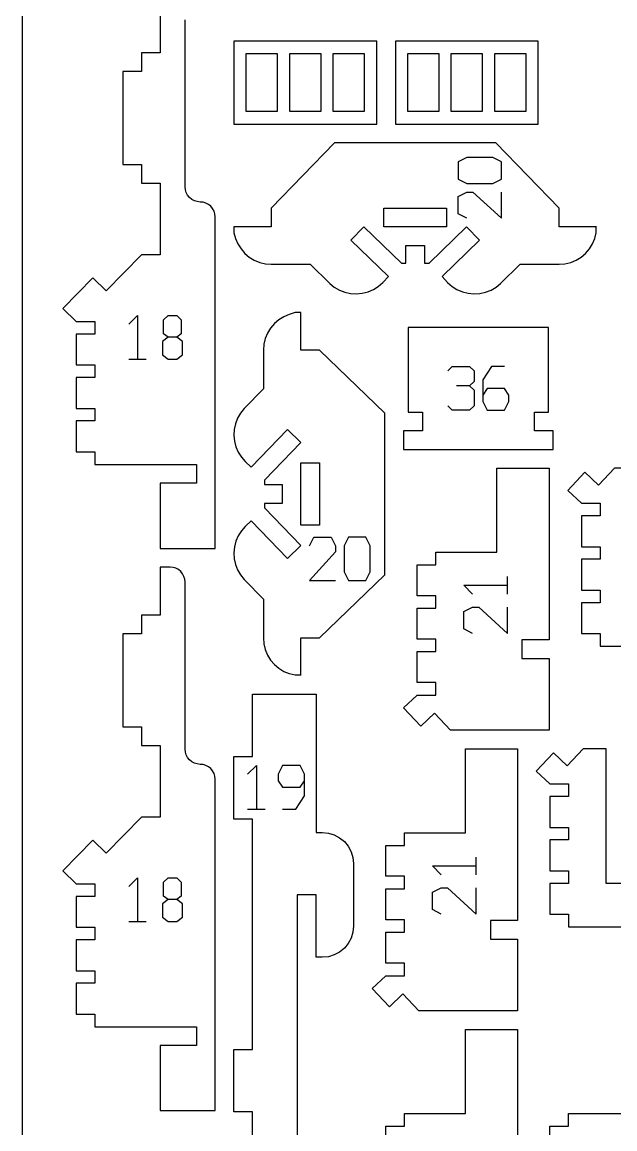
# Model space of a CAD drawing. Header units: millimetres. Extents: x 0 to 600, y 0 to 450.
# Drawn here: x 0 to 95, y 183.7 to 361 of the extents above; entities that cross this region are included whole.
import ezdxf

# ---------------------------------------------------------------- set-up
doc = ezdxf.new("R2010")
doc.units = ezdxf.units.MM
for name, color, linetype in [('CUT', 1, 'Continuous'), ('ENGRAVE', 5, 'Continuous'), ('SHEET', 8, 'Continuous')]:
    doc.layers.add(name, color=color, linetype=linetype)

msp = doc.modelspace()

# ---------------------------------------------------------------- linework, layer by layer
at = {"layer": 'CUT'}
for p, q in [((22.12, 363.81), (22.12, 356.11)), ((26.12, 334.64), (26.12, 361.41)), ((33.93, 358), (33.93, 344.71)), ((56.82, 358), (33.93, 358)), ((56.82, 344.71), (56.82, 358)), ((59.82, 358), (59.82, 344.71)), ((82.7, 358), (59.82, 358)), ((82.7, 344.71), (82.7, 358)), ((19.12, 356.11), (19.12, 353.11)), ((22.12, 356.11), (19.12, 356.11)), ((35.93, 346.71), (35.93, 356)), ((35.93, 356), (40.89, 356)), ((40.89, 356), (40.89, 346.71)), ((42.89, 346.71), (42.89, 356)), ((42.89, 356), (47.85, 356)), ((47.85, 356), (47.85, 346.71)), ((49.85, 346.71), (49.85, 356)), ((49.85, 356), (54.82, 356)), ((54.82, 356), (54.82, 346.71)), ((61.82, 346.71), (61.82, 356)), ((61.82, 356), (66.78, 356)), ((66.78, 356), (66.78, 346.71)), ((68.78, 346.71), (68.78, 356)), ((68.78, 356), (73.74, 356)), ((73.74, 356), (73.74, 346.71)), ((75.74, 346.71), (75.74, 356)), ((75.74, 356), (80.7, 356)), ((80.7, 356), (80.7, 346.71)), ((16.12, 353.11), (16.12, 338.24)), ((19.12, 353.11), (16.12, 353.11)), ((40.89, 346.71), (35.93, 346.71)), ((47.85, 346.71), (42.89, 346.71)), ((54.82, 346.71), (49.85, 346.71)), ((66.78, 346.71), (61.82, 346.71)), ((73.74, 346.71), (68.78, 346.71)), ((80.7, 346.71), (75.74, 346.71)), ((33.93, 344.71), (56.82, 344.71)), ((59.82, 344.71), (82.7, 344.71)), ((50.05, 341.71), (39.93, 331.24)), ((75.93, 341.71), (50.05, 341.71)), ((86.05, 331.24), (75.93, 341.71)), ((16.12, 338.24), (19.12, 338.24)), ((19.12, 338.24), (19.12, 335.24)), ((19.12, 335.24), (22.12, 335.24)), ((22.12, 335.24), (22.12, 323.75)), ((26.16, 334.17), (26.12, 334.64)), ((26.3, 333.72), (26.16, 334.17)), ((26.52, 333.3), (26.3, 333.72)), ((26.82, 332.94), (26.52, 333.3)), ((27.18, 332.64), (26.82, 332.94)), ((27.6, 332.42), (27.18, 332.64)), ((28.05, 332.28), (27.6, 332.42)), ((28.53, 332.19), (28.05, 332.28)), ((29, 332.19), (28.53, 332.19)), ((29.45, 332.05), (29, 332.19)), ((29.86, 331.83), (29.45, 332.05)), ((30.23, 331.53), (29.86, 331.83)), ((30.53, 331.17), (30.23, 331.53)), ((30.75, 330.75), (30.53, 331.17)), ((30.88, 330.3), (30.75, 330.75)), ((30.93, 329.84), (30.88, 330.3)), ((30.93, 276.73), (30.93, 329.84)), ((39.93, 331.24), (39.93, 328.24)), ((57.99, 331.24), (67.99, 331.24)), ((57.99, 328.24), (57.99, 331.24)), ((67.99, 331.24), (67.99, 328.24)), ((86.05, 328.24), (86.05, 331.24)), ((39.93, 328.24), (33.93, 328.24)), ((33.93, 328.24), (33.93, 327.3)), ((52.68, 326.08), (54.76, 328.24)), ((54.76, 328.24), (60.78, 322.43)), ((67.99, 328.24), (57.99, 328.24)), ((65.21, 322.43), (71.22, 328.24)), ((71.22, 328.24), (73.31, 326.08)), ((92.05, 328.24), (86.05, 328.24)), ((91.98, 327.3), (91.98, 328.24)), ((33.93, 327.3), (34.22, 326.38)), ((34.22, 326.38), (34.58, 325.51)), ((91.4, 325.51), (91.76, 326.38)), ((91.76, 326.38), (91.98, 327.3)), ((34.58, 325.51), (35.08, 324.71)), ((35.08, 324.71), (35.69, 323.99)), ((58.69, 320.27), (52.68, 326.08)), ((61.49, 325.24), (64.49, 325.24)), ((61.49, 322.43), (61.49, 325.24)), ((64.49, 325.24), (64.49, 322.43)), ((73.31, 326.08), (67.29, 320.27)), ((90.29, 323.99), (90.91, 324.71)), ((90.91, 324.71), (91.4, 325.51)), ((19.12, 323.75), (13.45, 317.98)), ((22.12, 323.75), (19.12, 323.75)), ((35.69, 323.99), (36.4, 323.38)), ((36.4, 323.38), (37.21, 322.89)), ((37.21, 322.89), (38.08, 322.53)), ((87.91, 322.53), (88.78, 322.89)), ((88.78, 322.89), (89.58, 323.38)), ((89.58, 323.38), (90.29, 323.99)), ((38.08, 322.53), (38.99, 322.31)), ((38.99, 322.31), (39.93, 322.24)), ((39.93, 322.24), (46.14, 322.24)), ((46.14, 322.24), (49.3, 319.18)), ((60.78, 322.43), (61.49, 322.43)), ((64.49, 322.43), (65.21, 322.43)), ((76.68, 319.18), (79.84, 322.24)), ((79.84, 322.24), (86.05, 322.24)), ((86.05, 322.24), (86.99, 322.31)), ((86.99, 322.31), (87.91, 322.53)), ((11.31, 320.08), (6.5, 315.17)), ((13.45, 317.98), (11.31, 320.08)), ((49.3, 319.18), (50.03, 318.59)), ((57.08, 318.71), (57.79, 319.33)), ((57.79, 319.33), (58.69, 320.27)), ((67.29, 320.27), (68.19, 319.33)), ((68.19, 319.33), (68.9, 318.71)), ((75.95, 318.59), (76.68, 319.18)), ((50.03, 318.59), (50.84, 318.11)), ((50.84, 318.11), (51.72, 317.76)), ((51.72, 317.76), (52.64, 317.56)), ((52.64, 317.56), (53.58, 317.5)), ((53.58, 317.5), (54.51, 317.59)), ((54.51, 317.59), (55.43, 317.83)), ((55.43, 317.83), (56.29, 318.2)), ((56.29, 318.2), (57.08, 318.71)), ((68.9, 318.71), (69.69, 318.2)), ((69.69, 318.2), (70.56, 317.83)), ((70.56, 317.83), (71.47, 317.59)), ((71.47, 317.59), (72.41, 317.5)), ((72.41, 317.5), (73.35, 317.56)), ((73.35, 317.56), (74.27, 317.76)), ((74.27, 317.76), (75.14, 318.11)), ((75.14, 318.11), (75.95, 318.59)), ((6.5, 315.17), (8.64, 313.07)), ((41.94, 313.85), (41.14, 313.35)), ((42.81, 314.21), (41.94, 313.85)), ((43.73, 314.5), (42.81, 314.21)), ((44.67, 314.5), (43.73, 314.5)), ((44.67, 308.5), (44.67, 314.5)), ((8.64, 313.07), (11.64, 313.07)), ((11.64, 313.07), (11.64, 311.07)), ((40.42, 312.74), (39.81, 312.03)), ((41.14, 313.35), (40.42, 312.74)), ((61.88, 312.11), (61.88, 298.57)), ((84.36, 312.11), (61.88, 312.11)), ((84.36, 298.57), (84.36, 312.11)), ((8.64, 311.07), (8.64, 306.11)), ((11.64, 311.07), (8.64, 311.07)), ((38.96, 310.35), (38.74, 309.44)), ((39.32, 311.22), (38.96, 310.35)), ((39.81, 312.03), (39.32, 311.22)), ((38.74, 309.44), (38.67, 308.5)), ((38.67, 308.5), (38.67, 302.29)), ((47.67, 308.5), (44.67, 308.5)), ((58.14, 298.38), (47.67, 308.5)), ((8.64, 306.11), (11.64, 306.11)), ((11.64, 306.11), (11.64, 304.11)), ((8.64, 304.11), (8.64, 299.15)), ((11.64, 304.11), (8.64, 304.11)), ((38.67, 302.29), (35.61, 299.13)), ((8.64, 299.15), (11.64, 299.15)), ((11.64, 299.15), (11.64, 297.15)), ((35.01, 298.4), (34.54, 297.59)), ((35.61, 299.13), (35.01, 298.4)), ((58.14, 272.5), (58.14, 298.38)), ((61.88, 298.57), (64.14, 298.57)), ((64.14, 298.57), (64.14, 295.57)), ((82.09, 295.57), (82.09, 298.57)), ((82.09, 298.57), (84.36, 298.57)), ((8.64, 297.15), (8.64, 292.19)), ((11.64, 297.15), (8.64, 297.15)), ((34.19, 296.71), (33.99, 295.79)), ((34.54, 297.59), (34.19, 296.71)), ((33.99, 295.79), (33.93, 294.85)), ((33.93, 294.85), (34.02, 293.92)), ((36.7, 289.74), (42.51, 295.75)), ((42.51, 295.75), (44.67, 293.67)), ((61.14, 295.57), (61.14, 292.57)), ((64.14, 295.57), (61.14, 295.57)), ((85.09, 295.57), (82.09, 295.57)), ((85.09, 292.57), (85.09, 295.57)), ((34.02, 293.92), (34.26, 293)), ((34.26, 293), (34.63, 292.14)), ((44.67, 293.67), (38.85, 287.65)), ((61.14, 292.57), (85.09, 292.57)), ((8.64, 292.19), (11.64, 292.19)), ((11.64, 292.19), (11.64, 290.19)), ((34.63, 292.14), (35.14, 291.35)), ((35.14, 291.35), (35.76, 290.64)), ((11.64, 290.19), (27.93, 290.19)), ((27.93, 290.19), (27.93, 287.19)), ((35.76, 290.64), (36.7, 289.74)), ((44.67, 280.44), (44.67, 290.44)), ((44.67, 290.44), (47.67, 290.44)), ((47.67, 290.44), (47.67, 280.44)), ((76.07, 289.57), (84.44, 289.57)), ((76.07, 276.11), (76.07, 289.57)), ((84.44, 289.57), (84.44, 262.09)), ((94.93, 289.57), (92.37, 286.86)), ((98.62, 289.57), (94.93, 289.57)), ((38.85, 287.65), (38.85, 286.94)), ((90.19, 288.92), (87.44, 286.01)), ((92.37, 286.86), (90.19, 288.92)), ((22.12, 287.19), (22.12, 276.73)), ((27.93, 287.19), (22.12, 287.19)), ((38.85, 286.94), (41.67, 286.94)), ((41.67, 286.94), (41.67, 283.94)), ((87.44, 286.01), (89.62, 283.95)), ((38.85, 283.94), (38.85, 283.22)), ((41.67, 283.94), (38.85, 283.94)), ((89.62, 283.95), (92.62, 283.95)), ((92.62, 283.95), (92.62, 281.95)), ((38.85, 283.22), (44.67, 277.21)), ((89.62, 281.95), (89.62, 276.99)), ((92.62, 281.95), (89.62, 281.95)), ((35.76, 280.24), (35.14, 279.53)), ((36.7, 281.14), (35.76, 280.24)), ((42.51, 275.12), (36.7, 281.14)), ((47.67, 280.44), (44.67, 280.44)), ((34.63, 278.74), (34.26, 277.87)), ((35.14, 279.53), (34.63, 278.74)), ((22.12, 276.73), (30.93, 276.73)), ((34.02, 276.96), (33.93, 276.02)), ((34.26, 277.87), (34.02, 276.96)), ((44.67, 277.21), (42.51, 275.12)), ((89.62, 276.99), (92.62, 276.99)), ((92.62, 276.99), (92.62, 274.99)), ((33.93, 276.02), (33.99, 275.08)), ((33.99, 275.08), (34.19, 274.17)), ((66.32, 276.11), (76.07, 276.11)), ((66.32, 274.11), (66.32, 276.11)), ((89.62, 274.99), (89.62, 270.03)), ((92.62, 274.99), (89.62, 274.99)), ((22.12, 273.73), (22.12, 266.03)), ((23.72, 273.73), (22.12, 273.73)), ((24.19, 273.69), (23.72, 273.73)), ((24.64, 273.55), (24.19, 273.69)), ((25.05, 273.33), (24.64, 273.55)), ((25.41, 273.03), (25.05, 273.33)), ((25.71, 272.67), (25.41, 273.03)), ((34.19, 274.17), (34.54, 273.29)), ((34.54, 273.29), (35.01, 272.48)), ((63.32, 274.11), (66.32, 274.11)), ((63.32, 269.15), (63.32, 274.11)), ((25.94, 272.25), (25.71, 272.67)), ((26.07, 271.8), (25.94, 272.25)), ((26.12, 271.33), (26.07, 271.8)), ((26.12, 244.56), (26.12, 271.33)), ((35.01, 272.48), (35.61, 271.75)), ((35.61, 271.75), (38.67, 268.59)), ((47.67, 262.38), (58.14, 272.5)), ((89.62, 270.03), (92.62, 270.03)), ((92.62, 270.03), (92.62, 268.03)), ((38.67, 268.59), (38.67, 262.38)), ((66.32, 269.15), (63.32, 269.15)), ((66.32, 267.15), (66.32, 269.15)), ((89.62, 268.03), (89.62, 263.07)), ((92.62, 268.03), (89.62, 268.03)), ((19.12, 266.03), (19.12, 263.03)), ((22.12, 266.03), (19.12, 266.03)), ((63.32, 267.15), (66.32, 267.15)), ((63.32, 262.19), (63.32, 267.15)), ((16.12, 263.03), (16.12, 248.16)), ((19.12, 263.03), (16.12, 263.03)), ((89.62, 263.07), (92.62, 263.07)), ((92.62, 263.07), (92.62, 261.07)), ((38.67, 262.38), (38.74, 261.44)), ((38.74, 261.44), (38.96, 260.52)), ((44.67, 256.38), (44.67, 262.38)), ((44.67, 262.38), (47.67, 262.38)), ((66.32, 262.19), (63.32, 262.19)), ((66.32, 260.19), (66.32, 262.19)), ((84.44, 262.09), (80.07, 262.09)), ((80.07, 262.09), (80.07, 259.09)), ((92.62, 261.07), (102.37, 261.07)), ((38.96, 260.52), (39.32, 259.65)), ((39.32, 259.65), (39.81, 258.85)), ((39.81, 258.85), (40.42, 258.14)), ((63.32, 260.19), (66.32, 260.19)), ((63.32, 255.23), (63.32, 260.19)), ((80.07, 259.09), (84.44, 259.09)), ((84.44, 259.09), (84.44, 247.61)), ((40.42, 258.14), (41.14, 257.52)), ((41.14, 257.52), (41.94, 257.03)), ((41.94, 257.03), (42.81, 256.67)), ((42.81, 256.67), (43.73, 256.45)), ((43.73, 256.45), (44.67, 256.45)), ((66.32, 255.23), (63.32, 255.23)), ((66.32, 253.23), (66.32, 255.23)), ((36.93, 253.38), (47.1, 253.38)), ((36.93, 243.38), (36.93, 253.38)), ((47.1, 253.38), (47.1, 231.23)), ((61.14, 251.17), (63.32, 253.23)), ((63.32, 253.23), (66.32, 253.23)), ((63.89, 248.26), (61.14, 251.17)), ((66.07, 250.32), (63.89, 248.26)), ((68.63, 247.61), (66.07, 250.32)), ((16.12, 248.16), (19.12, 248.16)), ((19.12, 248.16), (19.12, 245.16)), ((84.44, 247.61), (68.63, 247.61)), ((19.12, 245.16), (22.12, 245.16)), ((22.12, 245.16), (22.12, 233.67)), ((26.16, 244.09), (26.12, 244.56)), ((26.3, 243.64), (26.16, 244.09)), ((26.52, 243.22), (26.3, 243.64)), ((26.82, 242.86), (26.52, 243.22)), ((33.93, 243.38), (36.93, 243.38)), ((33.93, 233.37), (33.93, 243.38)), ((71.04, 244.61), (79.4, 244.61)), ((71.04, 231.16), (71.04, 244.61)), ((79.4, 244.61), (79.4, 217.13)), ((85.15, 243.96), (82.4, 241.06)), ((87.33, 241.9), (85.15, 243.96)), ((89.89, 244.61), (87.33, 241.9)), ((93.58, 244.61), (89.89, 244.61)), ((93.58, 223.07), (93.58, 244.61)), ((27.18, 242.56), (26.82, 242.86)), ((27.6, 242.34), (27.18, 242.56)), ((28.05, 242.2), (27.6, 242.34)), ((28.53, 242.11), (28.05, 242.2)), ((29, 242.11), (28.53, 242.11)), ((29.45, 241.97), (29, 242.11)), ((29.86, 241.75), (29.45, 241.97)), ((30.23, 241.45), (29.86, 241.75)), ((30.53, 241.09), (30.23, 241.45)), ((30.75, 240.68), (30.53, 241.09)), ((30.88, 240.23), (30.75, 240.68)), ((30.93, 239.76), (30.88, 240.23)), ((30.93, 186.66), (30.93, 239.76)), ((82.4, 241.06), (84.58, 239)), ((84.58, 239), (87.58, 239)), ((87.58, 239), (87.58, 237)), ((84.58, 237), (84.58, 232.03)), ((87.58, 237), (84.58, 237)), ((19.12, 233.67), (13.45, 227.9)), ((22.12, 233.67), (19.12, 233.67)), ((36.93, 233.37), (33.93, 233.37)), ((36.93, 196.48), (36.93, 233.37)), ((47.1, 231.23), (48.1, 231.23)), ((48.1, 231.23), (49.08, 231.13)), ((49.08, 231.13), (50.02, 230.85)), ((50.02, 230.85), (50.88, 230.39)), ((61.29, 231.16), (71.04, 231.16)), ((61.29, 229.16), (61.29, 231.16)), ((84.58, 232.03), (87.58, 232.03)), ((87.58, 232.03), (87.58, 230.03)), ((11.31, 230), (6.5, 225.1)), ((13.45, 227.9), (11.31, 230)), ((50.88, 230.39), (51.64, 229.77)), ((51.64, 229.77), (52.26, 229.01)), ((52.26, 229.01), (52.72, 228.14)), ((58.29, 229.16), (61.29, 229.16)), ((58.29, 224.2), (58.29, 229.16)), ((84.58, 230.03), (84.58, 225.07)), ((87.58, 230.03), (84.58, 230.03)), ((52.72, 228.14), (53.01, 227.2)), ((53.01, 227.2), (53.11, 226.23)), ((53.11, 226.23), (53.11, 216.23)), ((6.5, 225.1), (8.64, 223)), ((61.29, 224.2), (58.29, 224.2)), ((61.29, 222.2), (61.29, 224.2)), ((84.58, 225.07), (87.58, 225.07)), ((87.58, 225.07), (87.58, 223.07)), ((8.64, 223), (11.64, 223)), ((11.64, 223), (11.64, 220.99)), ((58.29, 222.2), (61.29, 222.2)), ((58.29, 217.24), (58.29, 222.2)), ((84.58, 223.07), (84.58, 218.11)), ((87.58, 223.07), (84.58, 223.07)), ((99.7, 223.07), (93.58, 223.07)), ((8.64, 220.99), (8.64, 216.03)), ((11.64, 220.99), (8.64, 220.99)), ((47.1, 221.23), (44.1, 221.23)), ((44.1, 221.23), (44.1, 176.48)), ((47.1, 211.23), (47.1, 221.23)), ((84.58, 218.11), (87.58, 218.11)), ((87.58, 218.11), (87.58, 216.11)), ((61.29, 217.24), (58.29, 217.24)), ((61.29, 215.24), (61.29, 217.24)), ((79.4, 217.13), (75.04, 217.13)), ((75.04, 217.13), (75.04, 214.13)), ((8.64, 216.03), (11.64, 216.03)), ((11.64, 216.03), (11.64, 214.03)), ((53.01, 215.25), (52.72, 214.31)), ((53.11, 216.23), (53.01, 215.25)), ((58.29, 215.24), (61.29, 215.24)), ((58.29, 210.27), (58.29, 215.24)), ((87.58, 216.11), (97.33, 216.11)), ((8.64, 214.03), (8.64, 209.07)), ((11.64, 214.03), (8.64, 214.03)), ((52.26, 213.45), (51.64, 212.69)), ((52.72, 214.31), (52.26, 213.45)), ((75.04, 214.13), (79.4, 214.13)), ((79.4, 214.13), (79.4, 202.66)), ((48.1, 211.23), (47.1, 211.23)), ((49.08, 211.32), (48.1, 211.23)), ((50.02, 211.61), (49.08, 211.32)), ((50.88, 212.07), (50.02, 211.61)), ((51.64, 212.69), (50.88, 212.07)), ((61.29, 210.27), (58.29, 210.27)), ((61.29, 208.27), (61.29, 210.27)), ((8.64, 209.07), (11.64, 209.07)), ((11.64, 209.07), (11.64, 207.07)), ((56.11, 206.21), (58.29, 208.27)), ((58.29, 208.27), (61.29, 208.27)), ((8.64, 207.07), (8.64, 202.11)), ((11.64, 207.07), (8.64, 207.07)), ((58.86, 203.3), (56.11, 206.21)), ((61.03, 205.37), (58.86, 203.3)), ((63.6, 202.66), (61.03, 205.37)), ((79.4, 202.66), (63.6, 202.66)), ((8.64, 202.11), (11.64, 202.11)), ((11.64, 202.11), (11.64, 200.11)), ((11.64, 200.11), (27.93, 200.11)), ((27.93, 200.11), (27.93, 197.11)), ((71.04, 199.66), (79.4, 199.66)), ((71.04, 186.2), (71.04, 199.66)), ((79.4, 199.66), (79.4, 172.18)), ((22.12, 197.11), (22.12, 186.66)), ((27.93, 197.11), (22.12, 197.11)), ((33.93, 196.48), (36.93, 196.48)), ((33.93, 186.48), (33.93, 196.48)), ((22.12, 186.66), (30.93, 186.66)), ((36.93, 186.48), (33.93, 186.48)), ((36.93, 176.48), (36.93, 186.48)), ((61.29, 186.2), (71.04, 186.2)), ((61.29, 184.2), (61.29, 186.2)), ((87.58, 186.2), (97.33, 186.2)), ((87.58, 184.2), (87.58, 186.2)), ((58.29, 184.2), (61.29, 184.2)), ((58.29, 179.24), (58.29, 184.2)), ((84.58, 184.2), (87.58, 184.2)), ((84.58, 179.24), (84.58, 184.2))]:
    msp.add_line(p, q, dxfattribs=at)
at = {"layer": 'ENGRAVE'}
for p, q in [((71.27, 339.35), (69.88, 338.65)), ((69.88, 338.65), (69.88, 335.87)), ((75.44, 339.35), (71.27, 339.35)), ((76.83, 338.65), (75.44, 339.35)), ((76.83, 335.87), (76.83, 338.65)), ((69.88, 335.87), (71.27, 335.18)), ((71.27, 335.18), (75.44, 335.18)), ((75.44, 335.18), (76.83, 335.87)), ((69.88, 333.1), (71.27, 333.79)), ((71.27, 333.79), (72.24, 333.79)), ((72.24, 333.79), (76.83, 329.62)), ((76.83, 329.62), (76.83, 333.79)), ((69.88, 330.32), (69.88, 333.1)), ((71.27, 329.62), (69.88, 330.32)), ((17.08, 312.65), (18.48, 314.05)), ((18.48, 314.05), (18.48, 307.05)), ((22.68, 313.35), (23.38, 314.05)), ((23.38, 314.05), (24.78, 314.05)), ((24.78, 314.05), (25.48, 313.35)), ((22.68, 311.11), (22.68, 313.35)), ((25.48, 313.35), (25.48, 311.11)), ((23.38, 310.55), (22.47, 309.85)), ((23.38, 310.55), (22.68, 311.11)), ((24.78, 310.55), (23.38, 310.55)), ((25.48, 311.11), (24.78, 310.55)), ((25.69, 309.85), (24.78, 310.55)), ((22.47, 309.85), (22.47, 307.75)), ((25.69, 307.75), (25.69, 309.85)), ((17.08, 307.05), (19.88, 307.05)), ((22.47, 307.75), (23.38, 307.05)), ((23.38, 307.05), (24.78, 307.05)), ((24.78, 307.05), (25.69, 307.75)), ((68.22, 305.15), (68.92, 305.85)), ((68.92, 305.85), (71.72, 305.85)), ((71.72, 305.85), (72.42, 305.15)), ((72.42, 305.15), (72.42, 303.47)), ((75.22, 305.85), (73.82, 303.75)), ((77.32, 305.85), (75.22, 305.85)), ((72.42, 303.47), (71.72, 302.77)), ((73.82, 303.75), (73.82, 300.25)), ((71.72, 302.77), (69.62, 302.77)), ((71.72, 302.77), (72.42, 302.07)), ((72.42, 302.07), (72.42, 299.55)), ((74.52, 302.35), (73.82, 301.3)), ((77.32, 302.35), (74.52, 302.35)), ((78.02, 301.3), (77.32, 302.35)), ((73.82, 300.25), (74.52, 298.85)), ((77.32, 298.85), (78.02, 300.25)), ((78.02, 300.25), (78.02, 301.3)), ((68.92, 298.85), (68.22, 299.55)), ((71.72, 298.85), (68.92, 298.85)), ((72.42, 299.55), (71.72, 298.85)), ((74.52, 298.85), (77.32, 298.85)), ((46.05, 277.16), (46.75, 278.55)), ((46.75, 278.55), (49.53, 278.55)), ((49.53, 278.55), (50.22, 277.16)), ((52.3, 278.55), (51.61, 277.16)), ((55.08, 278.55), (52.3, 278.55)), ((55.78, 277.16), (55.08, 278.55)), ((50.22, 277.16), (50.22, 276.19)), ((51.61, 277.16), (51.61, 272.99)), ((55.78, 272.99), (55.78, 277.16)), ((50.22, 276.19), (46.05, 271.6)), ((46.05, 271.6), (50.22, 271.6)), ((51.61, 272.99), (52.3, 271.6)), ((52.3, 271.6), (55.08, 271.6)), ((55.08, 271.6), (55.78, 272.99)), ((77.8, 269.42), (77.8, 272.22)), ((72.2, 269.42), (70.8, 270.82)), ((70.8, 270.82), (77.8, 270.82)), ((70.8, 266.62), (72.2, 267.32)), ((70.8, 263.82), (70.8, 266.62)), ((72.2, 267.32), (73.18, 267.32)), ((73.18, 267.32), (77.8, 263.12)), ((77.8, 263.12), (77.8, 267.32)), ((72.2, 263.12), (70.8, 263.82)), ((36.14, 240.57), (37.54, 241.97)), ((37.54, 241.97), (37.54, 234.97)), ((41.74, 241.97), (41.04, 240.57)), ((44.54, 241.97), (41.74, 241.97)), ((45.24, 240.57), (44.54, 241.97)), ((41.04, 240.57), (41.04, 239.52)), ((41.04, 239.52), (41.74, 238.47)), ((44.54, 238.47), (45.24, 239.52)), ((45.24, 237.07), (45.24, 240.57)), ((41.74, 238.47), (44.54, 238.47)), ((43.84, 234.97), (45.24, 237.07)), ((36.14, 234.97), (38.94, 234.97)), ((41.74, 234.97), (43.84, 234.97)), ((72.77, 224.46), (72.77, 227.26)), ((67.17, 224.46), (65.77, 225.86)), ((65.77, 225.86), (72.77, 225.86)), ((17.08, 222.57), (18.48, 223.97)), ((18.48, 223.97), (18.48, 216.97)), ((22.68, 223.27), (23.38, 223.97)), ((23.38, 223.97), (24.78, 223.97)), ((24.78, 223.97), (25.48, 223.27)), ((22.68, 221.03), (22.68, 223.27)), ((25.48, 223.27), (25.48, 221.03)), ((65.77, 221.66), (67.17, 222.36)), ((65.77, 218.86), (65.77, 221.66)), ((67.17, 222.36), (68.15, 222.36)), ((68.15, 222.36), (72.77, 218.16)), ((72.77, 218.16), (72.77, 222.36)), ((23.38, 220.47), (22.47, 219.77)), ((23.38, 220.47), (22.68, 221.03)), ((24.78, 220.47), (23.38, 220.47)), ((25.48, 221.03), (24.78, 220.47)), ((25.69, 219.77), (24.78, 220.47)), ((22.47, 219.77), (22.47, 217.67)), ((25.69, 217.67), (25.69, 219.77)), ((67.17, 218.16), (65.77, 218.86)), ((17.08, 216.97), (19.88, 216.97)), ((22.47, 217.67), (23.38, 216.97)), ((23.38, 216.97), (24.78, 216.97)), ((24.78, 216.97), (25.69, 217.67))]:
    msp.add_line(p, q, dxfattribs=at)
at = {"layer": 'SHEET'}
msp.add_line((0, 450), (0, 0), dxfattribs=at)

doc.saveas('drawing.dxf')
